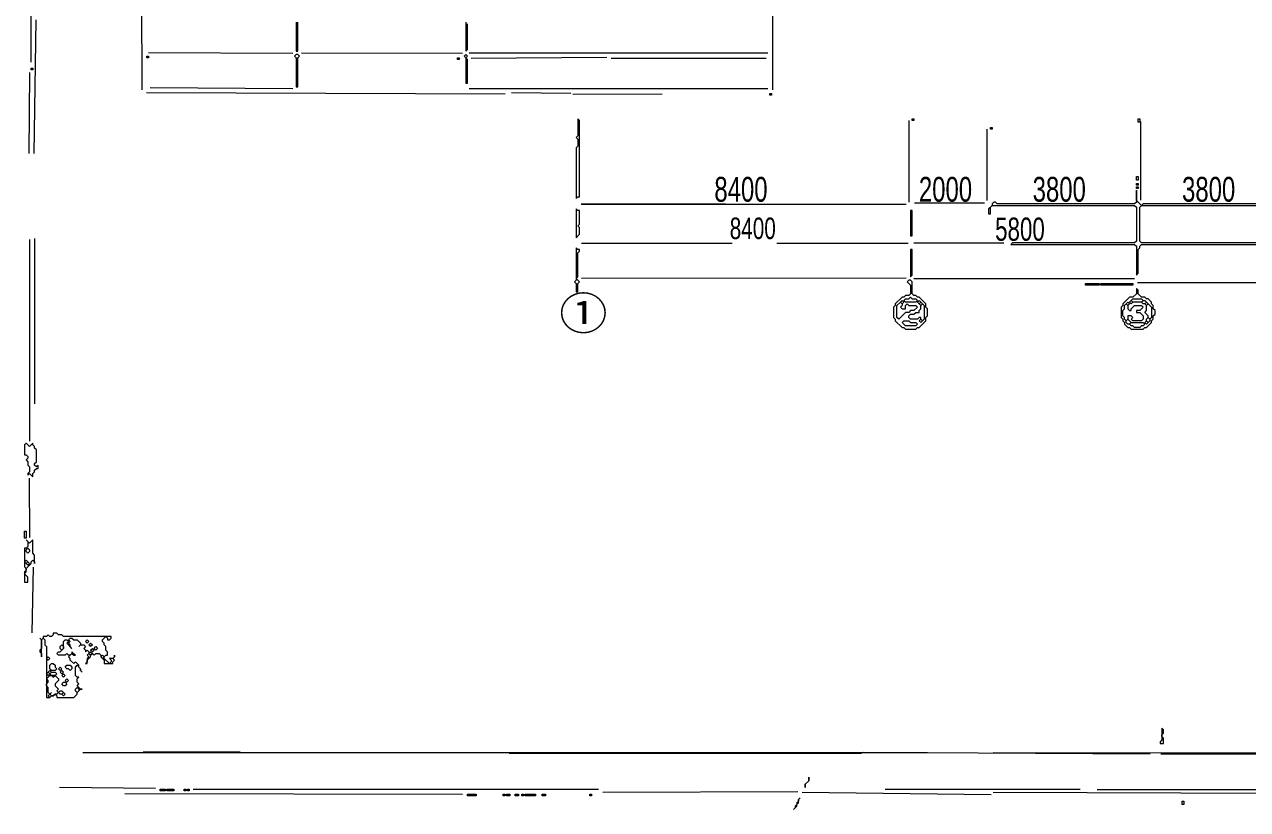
# Model space of a CAD drawing. Extents: x 10 to 1972, y 11 to 1392.
# Drawn here: x 10 to 730, y 11 to 474 of the extents above; entities that cross this region are included whole.
import ezdxf

# ---------------------------------------------------------------- set-up
doc = ezdxf.new("R2010")
doc.units = 0
for name, color, linetype, lineweight in [('OCR_TEXT', 6, 'Continuous', 0), ('TRACE_CURVE', 6, 'Continuous', 0), ('TRACE_STRAIGHT', 5, 'Continuous', 0), ('TRACE_TEXT_SYMBOL', 6, 'Continuous', 0)]:
    doc.layers.add(name, color=color, linetype=linetype, lineweight=lineweight)
doc.styles.add('wqy-unicode', font='wqy-unicode.lff')

msp = doc.modelspace()

# ---------------------------------------------------------------- linework, layer by layer
at = {"layer": 'TRACE_CURVE', "color": 6}
for points in [[(170, 475), (170, 458), (171, 458), (171, 475)], [(270, 475), (270, 458), (271, 459), (271, 474)]]:
    msp.add_lwpolyline(points, dxfattribs=at)
at = {"layer": 'TRACE_STRAIGHT', "color": 5}
for p, q in [((14.03, 451.38), (14.04, 777.62)), ((450.86, 435.12), (450.87, 600.13)), ((79.04, 507.63), (79.05, 435.12)), ((15.67, 397.62), (16.82, 476.39)), ((83.12, 457.04), (168.13, 456.76)), ((173.12, 456.87), (268.13, 456.84)), ((272, 457), (448, 457)), ((273.13, 453.82), (353.12, 454.35)), ((355.62, 453.75), (446.88, 453.77)), ((12.74, 397.62), (13.13, 445.39)), ((81.87, 433.64), (293.13, 432.85)), ((84.1, 436.55), (168.13, 435.84)), ((272, 436), (448, 436)), ((296.87, 433.47), (331.88, 433.22)), ((333.12, 432.68), (385.63, 432.7)), ((531, 417), (531, 369)), ((577, 412), (577, 370)), ((667.56, 370.12), (667.69, 416.38)), ((338, 368), (423, 368)), ((338.13, 367.74), (529.38, 367.75)), ((534.38, 368.45), (575.63, 368.52)), ((13, 347), (13, 228)), ((15.89, 347.62), (15.89, 250.12)), ((338.13, 344.79), (426.88, 344.82)), ((453.12, 344.82), (530.62, 344.8)), ((534, 345), (587, 345)), ((338.12, 324.14), (529.38, 324.35)), ((534, 324), (664, 324)), ((665.63, 321.52), (839.38, 321.5)), ((12.75, 206.37), (12.9, 171.37)), ((14.54, 115.15), (15.33, 153.91)), ((44.38, 44.69), (541.88, 44.55)), ((80, 45), (137, 45)), ((295.62, 44.3), (503.12, 44.14)), ((504.36, 44.86), (673.12, 43.74)), ((580.63, 44.68), (794.38, 44.23)), ((679.38, 43.78), (974.38, 43.8)), ((30.63, 24.25), (87.14, 23.68)), ((109.37, 22.96), (348.13, 22.94)), ((350.62, 21.31), (465.62, 21.65)), ((517, 23), (632, 23)), ((641.87, 22.76), (961.88, 22.94)), ((69.12, 20.46), (268.13, 20.12)), ((468.12, 21.17), (579.4, 19.87)), ((580.63, 21.17), (828.13, 20.33))]:
    msp.add_line(p, q, dxfattribs=at)
at = {"layer": 'TRACE_TEXT_SYMBOL', "color": 6}
for points in [[(82, 455), (83, 455), (83, 454), (82, 454)], [(170, 456), (169, 455), (170, 454), (170, 437), (171, 437), (171, 454), (172, 455), (171, 456)], [(265, 454), (266, 454), (266, 453), (265, 453)], [(270, 456), (269, 455), (270, 454), (270, 439), (271, 439), (271, 453), (270, 454), (271, 455)], [(14, 448), (15, 448), (15, 447), (14, 447)], [(449, 433), (450, 433), (450, 432), (449, 432)], [(336, 418), (336, 408), (335, 407), (336, 406), (336, 402), (335, 401), (335, 371), (336, 372), (337, 372), (337, 417)], [(533, 418), (534, 418), (534, 417), (533, 417)], [(666, 418), (667, 418), (667, 416), (666, 416)], [(579, 413), (580, 413), (580, 412), (579, 412)], [(665, 384), (666, 384), (666, 382), (665, 382)], [(665, 380), (666, 380), (666, 379), (665, 379)], [(665, 378), (666, 378), (666, 377), (665, 377)], [(335, 365), (335, 348), (337, 350), (337, 354), (336, 355), (337, 356), (337, 364), (336, 364)], [(532, 364), (532, 349), (533, 349), (533, 364)], [(335, 342), (335, 323), (334, 322), (335, 321), (335, 316), (336, 316), (336, 321), (337, 322), (335, 324), (336, 325), (336, 339), (337, 340), (337, 341), (336, 341)], [(532, 341), (532, 325), (533, 326), (533, 341)], [(531, 323), (530, 322), (532, 320), (532, 315), (531, 314), (529, 314), (528, 313), (527, 313), (523, 309), (523, 308), (522, 307), (522, 301), (523, 300), (523, 299), (527, 295), (528, 295), (529, 294), (535, 294), (536, 295), (537, 295), (541, 299), (541, 301), (542, 302), (542, 306), (541, 307), (541, 309), (537, 313), (536, 313), (535, 314), (534, 314), (533, 315), (533, 322), (532, 323)], [(635, 321), (643, 321), (643, 320), (635, 320)], [(644, 321), (663, 321), (663, 320), (644, 320)], [(665, 318), (665, 315), (663, 313), (661, 313), (657, 309), (657, 308), (656, 307), (656, 301), (657, 300), (657, 299), (658, 298), (658, 297), (660, 295), (661, 295), (662, 294), (669, 294), (670, 295), (671, 295), (674, 298), (674, 299), (675, 300), (675, 302), (676, 303), (676, 305), (675, 306), (675, 308), (674, 309), (674, 310), (672, 312), (671, 312), (670, 313), (668, 313), (666, 315), (666, 317)], [(526, 310), (527, 309), (527, 308), (526, 307), (527, 306), (529, 306), (529, 308), (530, 309), (531, 308), (535, 308), (536, 307), (534, 305), (532, 305), (531, 304), (529, 304), (525, 300), (524, 301), (524, 308)], [(526, 310), (527, 311), (528, 310), (527, 309)], [(531, 312), (532, 313), (533, 312), (535, 312), (536, 311), (535, 310), (529, 310), (528, 311), (529, 312)], [(536, 310), (537, 311), (538, 310), (537, 309)], [(537, 309), (538, 310), (539, 309), (538, 308)], [(659, 309), (660, 310), (661, 309), (660, 308)], [(661, 310), (662, 311), (663, 310), (662, 309)], [(662, 311), (663, 312), (668, 312), (669, 311), (668, 310), (663, 310)], [(668, 310), (669, 311), (670, 311), (671, 310), (670, 309), (669, 309)], [(670, 309), (671, 310), (672, 309), (671, 308)], [(538, 308), (539, 309), (540, 308), (540, 300), (539, 299), (538, 300), (538, 301), (537, 301), (536, 300), (532, 300), (531, 301), (531, 302), (532, 303), (534, 303), (535, 304), (537, 304), (537, 305), (538, 306)], [(658, 308), (659, 309), (660, 308), (660, 306), (661, 305), (662, 305), (662, 306), (664, 308), (668, 308), (669, 307), (667, 305), (665, 305), (665, 304), (667, 304), (669, 302), (669, 300), (668, 299), (663, 299), (662, 300), (663, 301), (662, 302), (660, 302), (660, 300), (659, 299), (658, 300), (658, 301), (657, 302), (657, 305), (658, 306)], [(671, 308), (672, 309), (674, 307), (674, 301), (673, 300), (672, 301), (672, 302), (670, 304), (671, 305)], [(527, 298), (528, 299), (531, 299), (532, 298), (535, 298), (536, 297), (535, 296), (529, 296)], [(537, 299), (538, 300), (539, 299), (538, 298)], [(659, 299), (660, 300), (662, 298), (661, 297), (660, 297), (659, 298)], [(661, 297), (662, 298), (669, 298), (670, 297), (669, 296), (668, 296), (667, 295), (664, 295), (663, 296), (662, 296)], [(670, 298), (671, 299), (672, 298), (671, 297)], [(671, 300), (672, 301), (673, 300), (673, 299), (672, 298), (671, 299)], [(11, 227), (10, 226), (10, 220), (11, 220), (12, 219), (12, 218), (11, 217), (12, 216), (12, 214), (13, 213), (13, 210), (12, 209), (12, 208), (13, 209), (15, 207), (15, 209), (16, 210), (16, 211), (17, 212), (18, 212), (18, 214), (17, 213), (16, 214), (16, 215), (17, 216), (17, 223), (16, 224), (16, 225), (15, 226), (15, 227), (13, 225)], [(10, 175), (11, 175), (11, 171), (10, 171)], [(11, 170), (12, 169), (12, 166), (11, 165), (10, 165), (10, 154), (11, 153), (11, 152), (10, 151), (10, 145), (12, 145), (12, 148), (10, 150), (11, 151), (11, 153), (14, 156), (14, 157), (15, 158), (16, 157), (16, 156), (16, 161), (15, 162), (15, 170), (13, 168)], [(11, 164), (12, 165), (13, 164), (13, 163), (12, 162), (11, 163)], [(10, 157), (11, 158), (12, 157), (11, 156)], [(11, 156), (12, 157), (13, 156), (12, 155)], [(46, 110), (47, 111), (48, 110), (47, 109)], [(48, 108), (49, 109), (50, 108), (49, 107)], [(23, 100), (24, 101), (25, 100), (24, 99)], [(31, 107), (32, 108), (33, 107), (33, 106), (32, 105), (31, 106)], [(48, 103), (49, 104), (50, 103), (49, 102)], [(49, 105), (50, 106), (51, 105), (50, 104)], [(51, 106), (52, 107), (53, 106), (52, 105)], [(55, 101), (56, 102), (57, 101), (56, 100)], [(25, 96), (26, 97), (27, 97), (28, 96), (28, 95), (29, 94), (28, 93), (26, 93), (25, 94)], [(30, 94), (31, 95), (32, 94), (31, 93)], [(34, 95), (35, 96), (37, 96), (38, 95), (38, 94), (37, 93), (36, 94), (35, 94)], [(23, 91), (24, 92), (25, 91), (24, 90)], [(25, 90), (26, 90), (27, 89), (28, 90), (30, 88), (30, 87), (28, 85), (28, 84), (30, 82), (29, 81), (30, 80), (29, 79), (28, 79), (27, 78), (26, 78), (25, 79), (26, 80), (25, 79), (24, 80), (24, 83), (23, 84), (23, 85), (24, 86), (24, 87), (23, 88)], [(24, 92), (25, 93), (26, 92), (25, 91)], [(25, 91), (26, 92), (28, 92), (29, 91), (28, 90), (26, 90)], [(31, 92), (32, 93), (33, 92), (32, 91)], [(32, 90), (33, 91), (34, 90), (33, 89)], [(34, 87), (35, 88), (36, 87), (35, 86)], [(30, 80), (31, 81), (32, 81), (33, 80), (32, 79), (31, 79)], [(32, 85), (33, 86), (34, 86), (35, 85), (34, 84), (33, 84)], [(32, 79), (33, 80), (34, 79), (33, 78)], [(40, 82), (41, 83), (42, 82), (42, 81), (41, 80), (40, 81)], [(24, 78), (25, 79), (26, 78), (25, 77)], [(680, 59), (680, 52), (679, 51), (679, 50), (681, 50), (681, 53), (680, 54), (680, 55), (681, 56), (681, 58)], [(472, 30), (472, 28), (470, 26), (470, 24), (470, 26), (472, 28)], [(90, 23), (93, 23), (93, 22), (90, 22)], [(94, 23), (98, 23), (98, 22), (94, 22)], [(104, 23), (105, 23), (105, 22), (104, 22)], [(106, 23), (107, 23), (107, 22), (106, 22)], [(271, 20), (276, 20), (276, 19), (271, 19)], [(292, 20), (293, 20), (293, 19), (292, 19)], [(294, 20), (296, 20), (296, 19), (294, 19)], [(299, 20), (301, 20), (301, 19), (299, 19)], [(303, 20), (304, 20), (304, 19), (303, 19)], [(305, 20), (311, 20), (311, 19), (305, 19)], [(315, 20), (317, 20), (317, 19), (315, 19)], [(343, 20), (344, 20), (344, 19), (343, 19)], [(467, 18), (466, 17), (466, 16), (465, 15), (465, 14), (464, 13), (464, 12), (463, 11), (465, 13), (465, 14), (466, 15), (466, 17)], [(692, 16), (693, 16), (693, 14), (692, 14)]]:
    msp.add_lwpolyline(points, close=True, dxfattribs=at)
for points in [[(750, 368), (669, 368), (668, 367), (665, 370), (665, 376), (665, 369), (664, 368), (583, 368), (582, 369), (581, 369), (580, 368), (580, 367), (578, 365), (578, 362), (579, 362), (579, 366), (580, 367), (664, 367), (665, 366), (665, 346), (664, 345), (592, 345), (591, 344), (664, 344), (665, 343), (665, 326), (666, 327), (666, 341), (667, 342), (667, 343), (668, 344), (789, 344)], [(788, 345), (668, 345), (667, 346), (667, 366), (668, 367), (750, 367)], [(27, 115), (27, 114), (26, 113), (25, 113), (24, 114), (23, 113), (21, 113), (21, 112), (20, 111), (19, 112), (20, 111), (20, 106), (19, 105), (19, 104), (20, 103), (20, 101), (20, 111), (21, 112), (22, 111), (22, 108), (23, 107), (23, 77), (25, 77), (26, 78), (27, 78), (28, 79), (29, 78), (29, 77), (39, 77), (41, 79), (41, 80), (43, 82), (44, 82), (43, 82), (41, 84), (42, 85), (41, 86), (41, 88), (42, 89), (41, 89), (40, 90), (40, 95), (41, 96), (43, 94), (43, 93), (44, 92), (43, 93), (43, 94), (42, 95), (42, 96), (40, 98), (39, 97), (37, 99), (37, 100), (36, 101), (38, 103), (39, 102), (40, 102), (38, 104), (38, 103), (37, 102), (36, 102), (35, 103), (34, 102)], [(57, 101), (58, 102), (59, 102), (59, 104), (58, 105), (58, 107), (57, 108), (57, 109), (56, 110), (56, 111), (58, 113), (59, 112), (59, 111), (60, 111), (61, 112), (61, 113), (33, 113), (32, 114), (30, 114), (29, 115), (27, 115)], [(34, 102), (30, 102), (29, 103), (30, 104), (31, 104), (33, 106), (33, 110), (34, 111), (35, 111), (36, 110), (35, 109), (38, 106), (37, 107), (37, 108), (36, 109), (37, 110), (36, 111), (37, 112), (38, 112), (39, 111), (41, 111), (43, 109), (43, 108), (42, 107), (43, 108), (45, 108), (46, 107), (45, 106), (46, 105), (46, 104), (47, 105), (48, 104), (48, 103), (47, 102), (48, 101), (47, 100), (47, 98), (46, 97), (47, 97), (47, 99), (49, 101), (49, 102), (50, 103), (51, 102), (52, 103), (54, 103), (55, 102), (55, 101), (57, 99), (57, 97), (62, 97), (62, 98), (63, 99), (62, 100), (63, 101), (63, 102), (63, 101), (62, 100), (60, 100), (61, 99), (61, 98), (60, 97), (57, 100), (57, 101)]]:
    msp.add_lwpolyline(points, dxfattribs=at)

# ---------------------------------------------------------------- texts
at = {"layer": 'OCR_TEXT', "color": 6, "style": 'wqy-unicode'}
for s, height, width, p in [('8400', 14.642, 0.72, (416.4, 369.2)), ('2000', 14.642, 0.72, (536.89, 369.2)), ('3800', 14.642, 0.72, (603.91, 369.2)), ('3800', 14.642, 0.72, (691.91, 369.2)), ('8400', 12.69, 0.72, (425.45, 347.17)), ('5800', 13.666, 0.72, (581.79, 346.18)), ('①', 19.17, 1.089712, (325, 293.83))]:
    msp.add_text(s, height=height, dxfattribs=dict(at, width=width)).set_placement(p)

doc.saveas('drawing.dxf')
